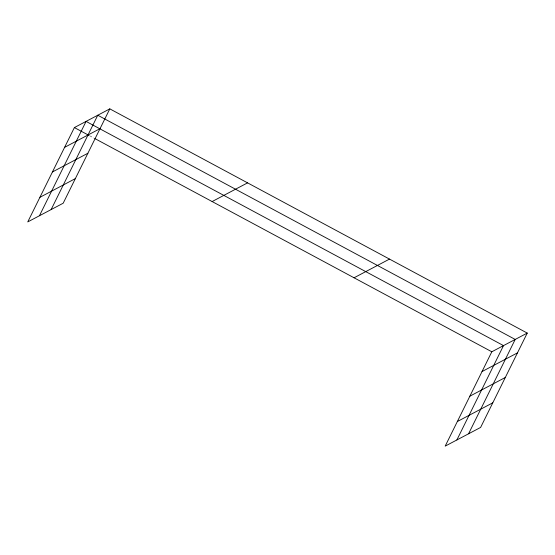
<?xml version="1.0" encoding="UTF-8"?>
<svg xmlns="http://www.w3.org/2000/svg" width="555" height="555" viewBox="0 0 555 555"><rect width="100%" height="100%" fill="white"/><g stroke="black" fill="none" stroke-linecap="round" stroke-linejoin="round"><path stroke-width="0.42" stroke-dasharray="2.77 2.08" d="M89.438 135.649L93.955 138.077"/><path stroke-width="0.83" d="M109.814 108.87L74.384 127.567L27.75 221.917L63.187 203.22L109.814 108.87L527.25 333.083L480.616 427.433L445.186 446.13L491.813 351.78L527.25 333.083M39.447 215.749L86.074 121.399L503.51 345.612L456.876 439.962M51.136 209.575L97.77 115.225L515.2 339.438L468.573 433.788M64.602 147.346L100.039 128.656M52.441 171.953L87.877 153.263M39.911 197.309L75.348 178.613M212.135 201.555L247.572 182.859M354.062 277.784L389.499 259.095M482.038 371.559L517.475 352.869M469.877 396.166L505.314 377.476M457.348 421.522L492.778 402.826M74.384 127.567L88.682 135.247M94.704 138.479L491.813 351.78"/></g></svg>
